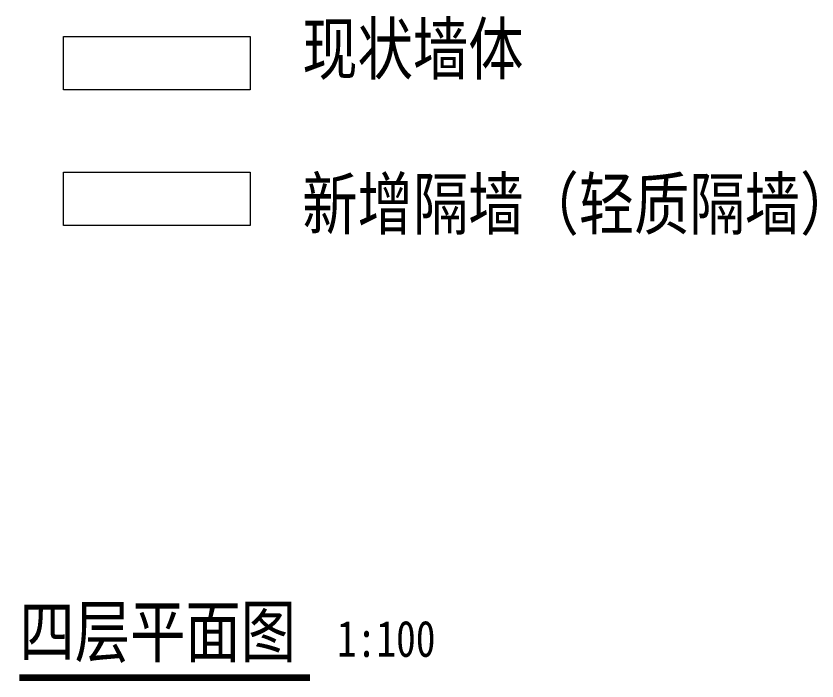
# Model space of a CAD drawing. Header units: millimetres. Extents: x 33621 to 401573, y -91663 to 133135.
# Drawn here: x 271316 to 279669, y -64541 to -57606 of the extents above; entities that cross this region are included whole.
import ezdxf

# ---------------------------------------------------------------- set-up
doc = ezdxf.new("R2010")
doc.units = ezdxf.units.MM
doc.header["$LTSCALE"] = 10
doc.layers.add('DIM_SYMB', color=253, linetype='Continuous')
doc.layers.add('PUB_TEXT', color=253, linetype='Continuous')
doc.layers.add('Wall【新建墙】', color=253, linetype='Continuous', lineweight=0)
doc.layers.add('Xline【辅助线】', color=253, linetype='Continuous', lineweight=0)
doc.styles.add('宋体', font='', dxfattribs={"width": 0.7})
doc.styles.get('宋体').set_extended_font_data('SimSun')

msp = doc.modelspace()

# ---------------------------------------------------------------- linework, layer by layer
at = {"layer": 'DIM_SYMB', "const_width": 70}
msp.add_lwpolyline([(271350.6, -64505.5), (274382.8, -64505.5)], dxfattribs=at)
at = {"layer": 'Wall【新建墙】', "color": 4}
msp.add_lwpolyline([(271810.5, -59234.7), (273758.3, -59234.7), (273758.3, -59790.8), (271810.5, -59790.8)], close=True, dxfattribs=at)
at = {"layer": 'Xline【辅助线】'}
msp.add_lwpolyline([(271810.5, -57819.4), (273758.3, -57819.4), (273758.3, -58375.4), (271810.5, -58375.4)], close=True, dxfattribs=at)

# ---------------------------------------------------------------- texts
at = {"layer": 'PUB_TEXT', "color": 7, "style": '宋体', "width": 0.8}
for s, height, p in [('现状墙体', 528.69, (274300.7, -58212.9)), ('新增隔墙（轻质隔墙）', 528.69, (274300.7, -59829.6)), ('四层平面图', 528.69, (271350.6, -64288.7)), ('1:100', 377.64, (274662.8, -64288.7))]:
    msp.add_text(s, height=height, dxfattribs=at).set_placement(p)

doc.saveas('drawing.dxf')
